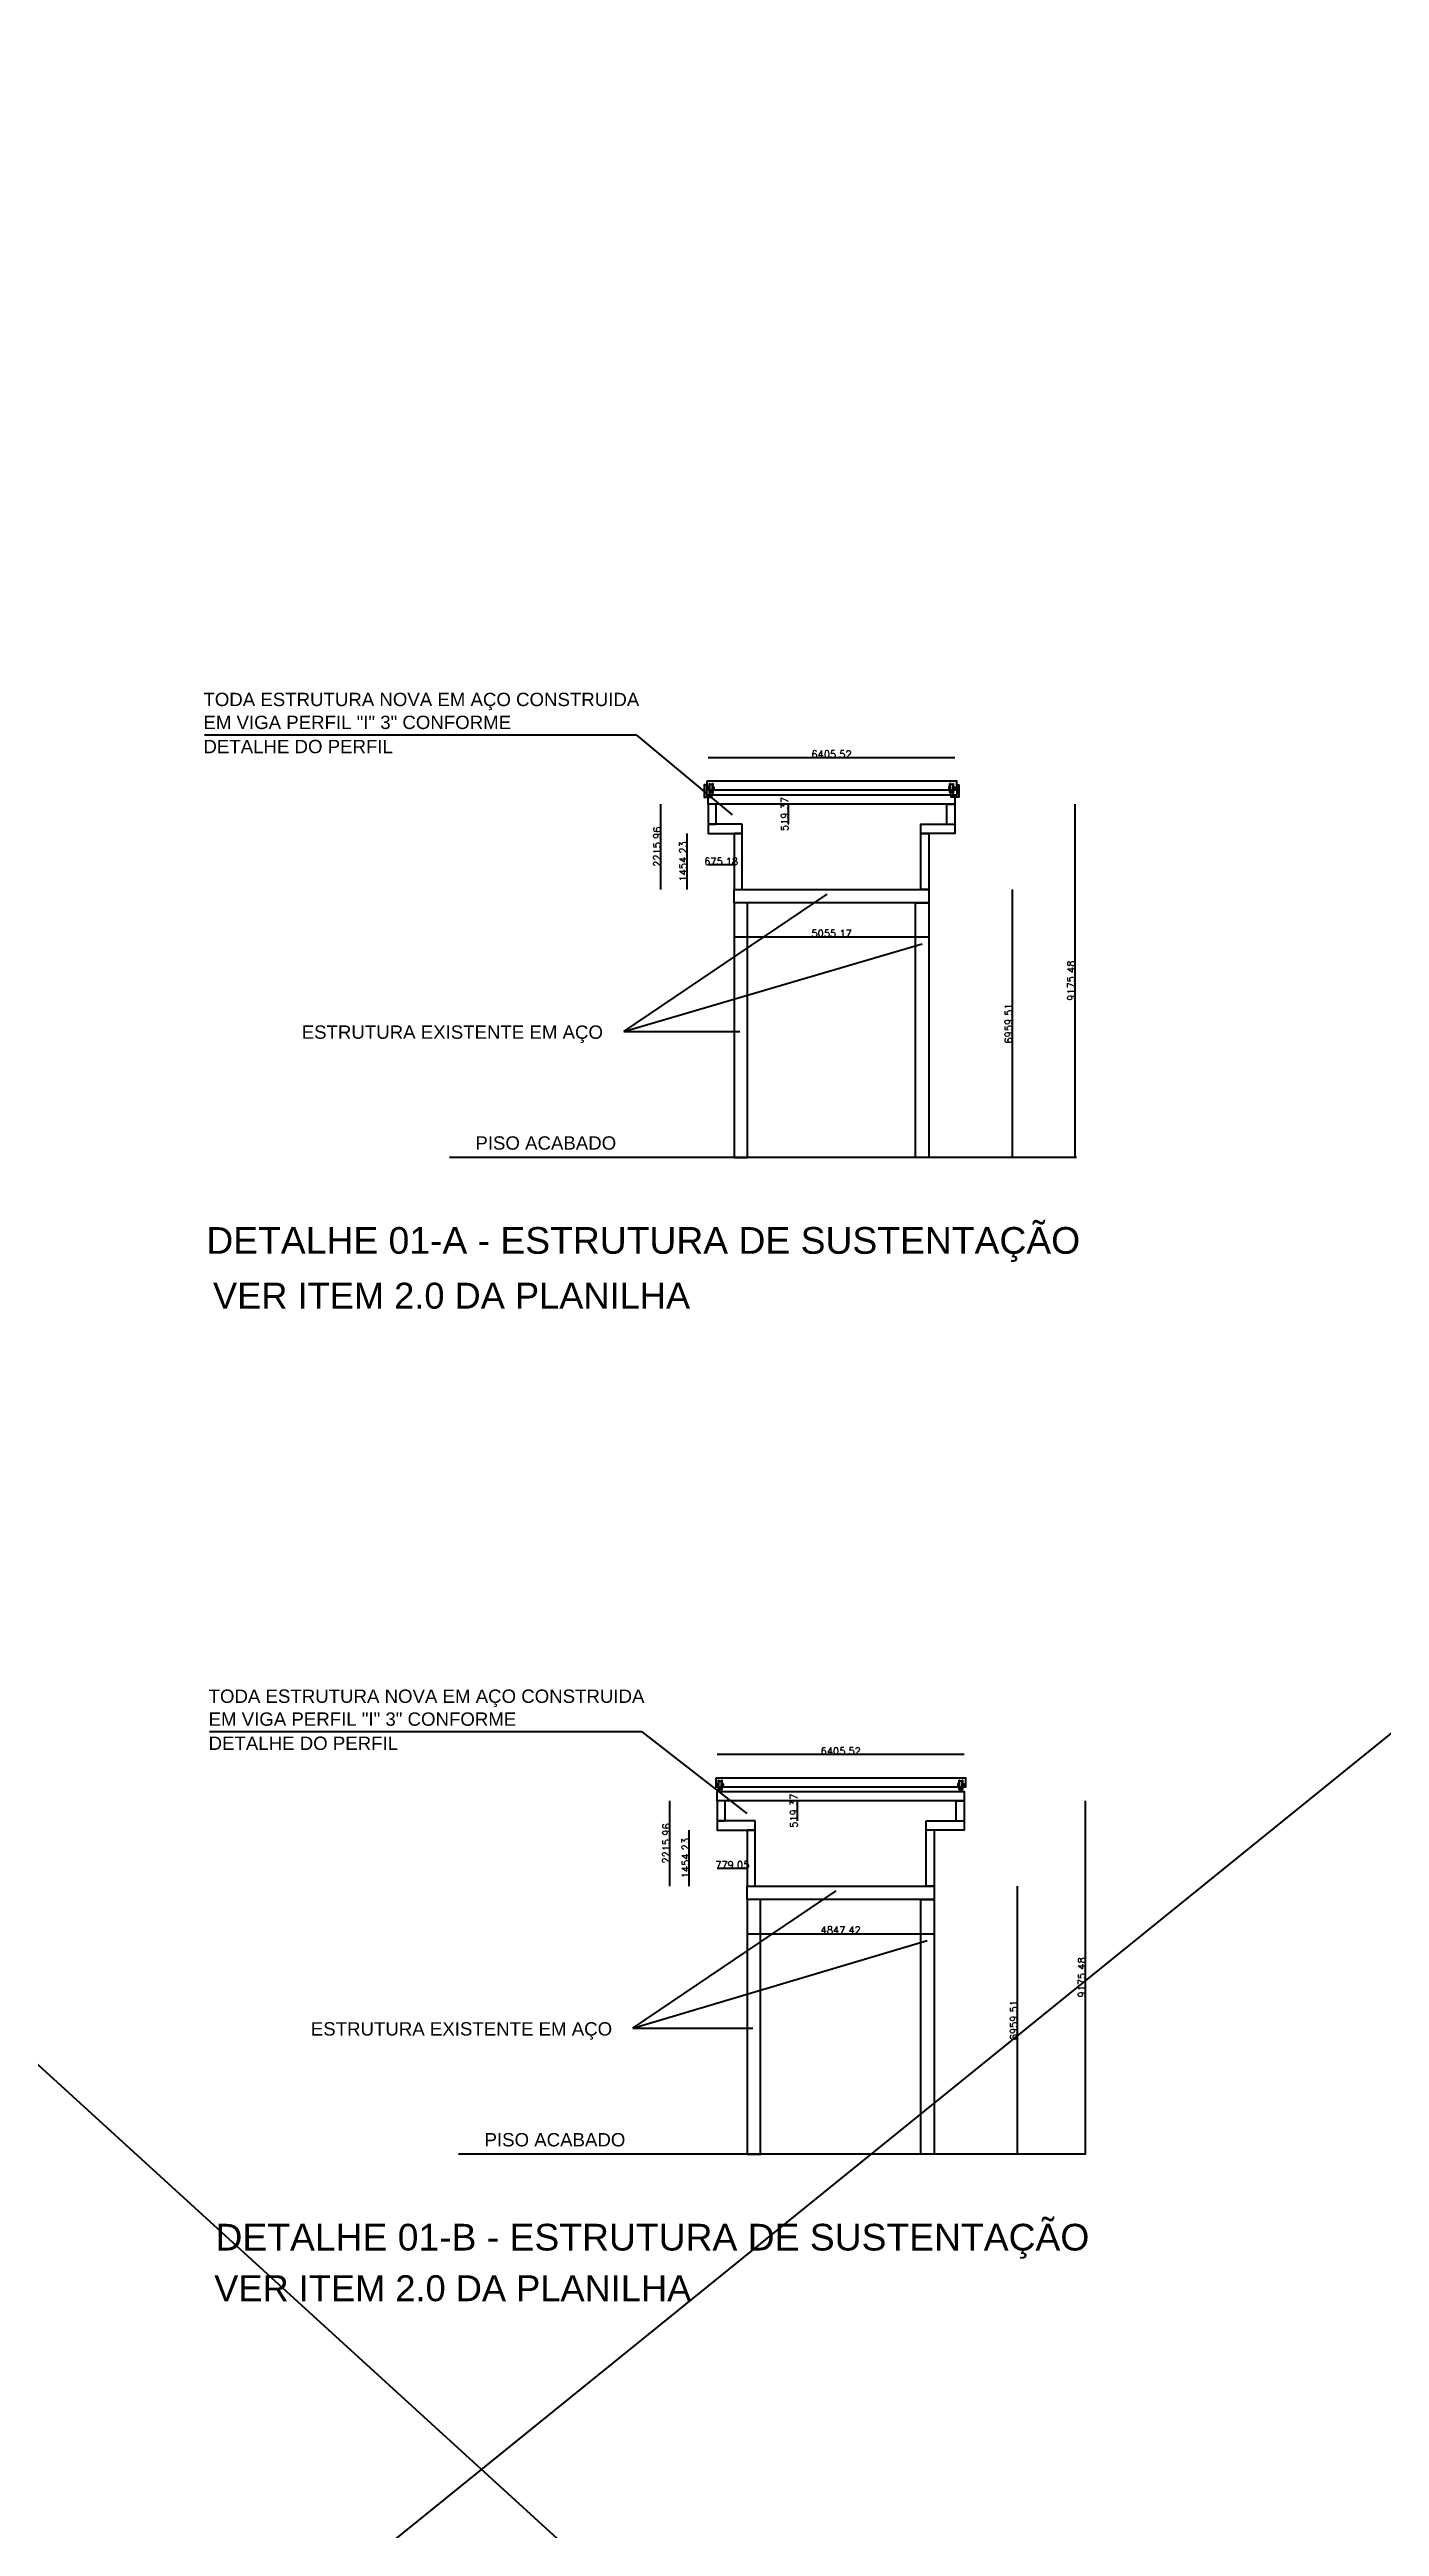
# Model space of a CAD drawing. Header units: millimetres. Extents: x -312439 to 477422, y -331570 to 212570.
# Drawn here: x 124780 to 159299, y -208872 to -144570 of the extents above; entities that cross this region are included whole.
import ezdxf

# ---------------------------------------------------------------- set-up
doc = ezdxf.new("R2010")
doc.units = ezdxf.units.MM
doc.linetypes.add('BORDER', pattern=[44.45, 12.7, -6.35, 12.7, -6.35, 0, -6.35])
doc.linetypes.add('CONTINU', pattern=[0])
doc.layers.add('0.1', color=8, linetype='Continuous', lineweight=13)
doc.layers.add('01', color=8, linetype='Continuous')
doc.styles.add('ROMANS', font='romans.shx', dxfattribs={"height": 187.5})
doc.styles.get("Standard").update_dxf_attribs({"font": 'arial.ttf'})
doc.dimstyles.new('Fares Eng - 50', dxfattribs={"dimscale": 2, "dimtxt": 0.085, "dimasz": 0.1, "dimexe": 0.05, "dimexo": 0.05, "dimgap": 0.04, "dimtad": 1, "dimzin": 4, "dimdsep": 46, "dimtxsty": 'ROMANS', "dimblk1": 'OBLIQUE', "dimblk2": 'OBLIQUE', "dimsah": 1, "dimcen": 0.05, "dimdle": 0.05, "dimclrd": 8, "dimclre": 8, "dimclrt": 8, "dimaunit": 1, "dimadec": 0, "dimazin": 0, "dimtfac": 1, "dimtix": 1, "dimtmove": 2, "dimatfit": 0, "dimldrblk": 'OPEN90', "dimfxl": 1, "dimtolj": 1, "dimtzin": 0, "dimarcsym": 0})

# ---------------------------------------------------------------- blocks, each defined once
blk = doc.blocks.new('_Open30')
at = {"color": 0, "linetype": 'ByBlock', "lineweight": -2}
for p, q in [((-1, 0), (0, 0)), ((0, 0), (-1, 0)), ((0, 0), (-1, 0))]:
    blk.add_line(p, q, dxfattribs=at)
blk = doc.blocks.new('*D459')
at = {"layer": '0.1', "color": 8, "linetype": 'CONTINU', "lineweight": -2, "transparency": 16777216}
for p, q in [((141874, -162961), (141874, -162958)), ((148279, -162959), (141874, -162959))]:
    blk.add_line(p, q, dxfattribs=at)
at = {"layer": '0.1', "color": 8, "linetype": 'BORDER', "lineweight": -2, "transparency": 16777216}
blk.add_line((148279, -162961), (148279, -162958), dxfattribs=at)
at = {"layer": 'Defpoints', "color": 0, "linetype": 'CONTINU', "transparency": 16777216}
for p in [(141874, -162959), (141874, -164157), (148279, -164157)]:
    blk.add_point(p, dxfattribs=at)
at = {"layer": '0.1', "color": 8, "linetype": 'CONTINU', "lineweight": -2, "transparency": 16777216, "xscale": 0.04, "yscale": 0.04, "zscale": 0.04, "rotation": 180}
blk.add_blockref('_Open30', (141874, -162959), dxfattribs=at)
at = {"layer": '0.1', "color": 8, "linetype": 'CONTINU', "lineweight": -2, "transparency": 16777216, "xscale": 0.04, "yscale": 0.04, "zscale": 0.04}
blk.add_blockref('_Open30', (148279, -162959), dxfattribs=at)
at = {"layer": '0.1', "color": 7, "linetype": 'CONTINU', "lineweight": -2, "transparency": 16777216, "insert": (145077, -162865), "char_height": 187.5, "attachment_point": 5, "style": 'ROMANS'}
blk.add_mtext('\\A1;6405.52', dxfattribs=at)
blk = doc.blocks.new('_Open90')
at = {"color": 0, "linetype": 'ByBlock', "lineweight": -2}
for p, q in [((0, 0), (-1, 0)), ((-0.5, 0.5), (0, 0)), ((0, 0), (-0.5, -0.5))]:
    blk.add_line(p, q, dxfattribs=at)
blk = doc.blocks.new('*D460')
at = {"layer": '0.1', "color": 8, "linetype": 'CONTINU', "lineweight": -2, "transparency": 16777216}
for p in [(140645, -164157), (140643, -166373)]:
    blk.add_line(p, (140643, -164157), dxfattribs=at)
at = {"layer": '0.1', "color": 8, "linetype": 'BORDER', "lineweight": -2, "transparency": 16777216}
blk.add_line((140645, -166373), (140643, -166373), dxfattribs=at)
at = {"layer": 'Defpoints', "color": 0, "linetype": 'CONTINU', "transparency": 16777216}
for p in [(140643, -164157), (141874, -164157), (142549, -166373)]:
    blk.add_point(p, dxfattribs=at)
at = {"layer": '0.1', "color": 8, "linetype": 'CONTINU', "lineweight": -2, "transparency": 16777216, "xscale": 0.04, "yscale": 0.04, "zscale": 0.04}
for p, rotation in [((140643, -164157), 90), ((140643, -166373), 270)]:
    blk.add_blockref('_Open30', p, dxfattribs=dict(at, rotation=rotation))
at = {"layer": '0.1', "color": 7, "linetype": 'CONTINU', "lineweight": -2, "transparency": 16777216, "insert": (140549, -165265), "char_height": 187.5, "attachment_point": 5, "rotation": 90, "style": 'ROMANS'}
blk.add_mtext('\\A1;2215.96', dxfattribs=at)
blk = doc.blocks.new('*D461')
at = {"layer": '0.1', "color": 8, "linetype": 'CONTINU', "lineweight": -2, "transparency": 16777216}
for p, q in [((143954, -164157), (143956, -164157)), ((143956, -164157), (143956, -164157)), ((143956, -164676), (143956, -164157)), ((143956, -164676), (143956, -164677))]:
    blk.add_line(p, q, dxfattribs=at)
at = {"layer": '0.1', "color": 8, "linetype": 'BORDER', "lineweight": -2, "transparency": 16777216}
blk.add_line((143954, -164676), (143956, -164676), dxfattribs=at)
at = {"layer": 'Defpoints', "color": 0, "linetype": 'CONTINU', "transparency": 16777216}
for p in [(143332, -164157), (143956, -164157), (142757, -164676)]:
    blk.add_point(p, dxfattribs=at)
at = {"layer": '0.1', "color": 8, "linetype": 'CONTINU', "lineweight": -2, "transparency": 16777216, "xscale": 0.04, "yscale": 0.04, "zscale": 0.04}
for p, rotation in [((143956, -164157), 270), ((143956, -164676), 90)]:
    blk.add_blockref('_Open30', p, dxfattribs=dict(at, rotation=rotation))
at = {"layer": '0.1', "color": 7, "linetype": 'CONTINU', "lineweight": -2, "transparency": 16777216, "insert": (143862, -164417), "char_height": 187.5, "attachment_point": 5, "rotation": 90, "style": 'ROMANS'}
blk.add_mtext('\\A1;519.37', dxfattribs=at)
blk = doc.blocks.new('*D494')
at = {"layer": '0.1', "color": 8, "linetype": 'BORDER', "lineweight": -2, "transparency": 16777216}
blk.add_line((142549, -167607), (142549, -167609), dxfattribs=at)
at = {"layer": '0.1', "color": 8, "linetype": 'CONTINU', "lineweight": -2, "transparency": 16777216}
for p in [(142549, -167609), (147604, -167607)]:
    blk.add_line(p, (147604, -167609), dxfattribs=at)
at = {"layer": 'Defpoints', "color": 0, "linetype": 'CONTINU', "transparency": 16777216}
for p in [(142549, -166373), (147604, -166373), (147604, -167609)]:
    blk.add_point(p, dxfattribs=at)
at = {"layer": '0.1', "color": 8, "linetype": 'CONTINU', "lineweight": -2, "transparency": 16777216, "xscale": 0.04, "yscale": 0.04, "zscale": 0.04, "rotation": 180}
blk.add_blockref('_Open30', (142549, -167609), dxfattribs=at)
at = {"layer": '0.1', "color": 8, "linetype": 'CONTINU', "lineweight": -2, "transparency": 16777216, "xscale": 0.04, "yscale": 0.04, "zscale": 0.04}
blk.add_blockref('_Open30', (147604, -167609), dxfattribs=at)
at = {"layer": '0.1', "color": 7, "linetype": 'CONTINU', "lineweight": -2, "transparency": 16777216, "insert": (145077, -167515), "char_height": 187.5, "attachment_point": 5, "style": 'ROMANS'}
blk.add_mtext('\\A1;5055.17', dxfattribs=at)
blk = doc.blocks.new('*D462')
at = {"layer": '0.1', "color": 8, "linetype": 'CONTINU', "lineweight": -2, "transparency": 16777216}
for p in [(142112, -188836), (148517, -188834)]:
    blk.add_line(p, (142112, -188834), dxfattribs=at)
at = {"layer": '0.1', "color": 8, "linetype": 'BORDER', "lineweight": -2, "transparency": 16777216}
blk.add_line((148517, -188836), (148517, -188834), dxfattribs=at)
at = {"layer": 'Defpoints', "color": 0, "linetype": 'CONTINU', "transparency": 16777216}
for p in [(142112, -188834), (142112, -190033), (148517, -190033)]:
    blk.add_point(p, dxfattribs=at)
at = {"layer": '0.1', "color": 8, "linetype": 'CONTINU', "lineweight": -2, "transparency": 16777216, "xscale": 0.04, "yscale": 0.04, "zscale": 0.04, "rotation": 180}
blk.add_blockref('_Open30', (142112, -188834), dxfattribs=at)
at = {"layer": '0.1', "color": 8, "linetype": 'CONTINU', "lineweight": -2, "transparency": 16777216, "xscale": 0.04, "yscale": 0.04, "zscale": 0.04}
blk.add_blockref('_Open30', (148517, -188834), dxfattribs=at)
at = {"layer": '0.1', "color": 7, "linetype": 'CONTINU', "lineweight": -2, "transparency": 16777216, "insert": (145315, -188740), "char_height": 187.5, "attachment_point": 5, "style": 'ROMANS'}
blk.add_mtext('\\A1;6405.52', dxfattribs=at)
blk = doc.blocks.new('*D463')
at = {"layer": '0.1', "color": 8, "linetype": 'CONTINU', "lineweight": -2, "transparency": 16777216}
for p in [(140883, -190033), (140881, -192249)]:
    blk.add_line(p, (140881, -190033), dxfattribs=at)
at = {"layer": '0.1', "color": 8, "linetype": 'BORDER', "lineweight": -2, "transparency": 16777216}
blk.add_line((140883, -192249), (140881, -192249), dxfattribs=at)
at = {"layer": 'Defpoints', "color": 0, "linetype": 'CONTINU', "transparency": 16777216}
for p in [(140881, -190033), (142112, -190033), (142891, -192249)]:
    blk.add_point(p, dxfattribs=at)
at = {"layer": '0.1', "color": 8, "linetype": 'CONTINU', "lineweight": -2, "transparency": 16777216, "xscale": 0.04, "yscale": 0.04, "zscale": 0.04}
for p, rotation in [((140881, -190033), 90), ((140881, -192249), 270)]:
    blk.add_blockref('_Open30', p, dxfattribs=dict(at, rotation=rotation))
at = {"layer": '0.1', "color": 7, "linetype": 'CONTINU', "lineweight": -2, "transparency": 16777216, "insert": (140787, -191141), "char_height": 187.5, "attachment_point": 5, "rotation": 90, "style": 'ROMANS'}
blk.add_mtext('\\A1;2215.96', dxfattribs=at)
blk = doc.blocks.new('*D464')
at = {"layer": '0.1', "color": 8, "linetype": 'CONTINU', "lineweight": -2, "transparency": 16777216}
for p, q in [((144192, -190033), (144194, -190033)), ((144194, -190033), (144194, -190033)), ((144194, -190552), (144194, -190033)), ((144194, -190552), (144194, -190552))]:
    blk.add_line(p, q, dxfattribs=at)
at = {"layer": '0.1', "color": 8, "linetype": 'BORDER', "lineweight": -2, "transparency": 16777216}
blk.add_line((144192, -190552), (144194, -190552), dxfattribs=at)
at = {"layer": 'Defpoints', "color": 0, "linetype": 'CONTINU', "transparency": 16777216}
for p in [(143570, -190033), (144194, -190033), (143099, -190552)]:
    blk.add_point(p, dxfattribs=at)
at = {"layer": '0.1', "color": 8, "linetype": 'CONTINU', "lineweight": -2, "transparency": 16777216, "xscale": 0.04, "yscale": 0.04, "zscale": 0.04}
for p, rotation in [((144194, -190033), 270), ((144194, -190552), 90)]:
    blk.add_blockref('_Open30', p, dxfattribs=dict(at, rotation=rotation))
at = {"layer": '0.1', "color": 7, "linetype": 'CONTINU', "lineweight": -2, "transparency": 16777216, "insert": (144100, -190292), "char_height": 187.5, "attachment_point": 5, "rotation": 90, "style": 'ROMANS'}
blk.add_mtext('\\A1;519.37', dxfattribs=at)
blk = doc.blocks.new('*D495')
at = {"layer": '0.1', "color": 8, "linetype": 'BORDER', "lineweight": -2, "transparency": 16777216}
blk.add_line((142891, -193482), (142891, -193484), dxfattribs=at)
at = {"layer": '0.1', "color": 8, "linetype": 'CONTINU', "lineweight": -2, "transparency": 16777216}
for p in [(142891, -193484), (147738, -193482)]:
    blk.add_line(p, (147738, -193484), dxfattribs=at)
at = {"layer": 'Defpoints', "color": 0, "linetype": 'CONTINU', "transparency": 16777216}
for p in [(142891, -192249), (147738, -192249), (147738, -193484)]:
    blk.add_point(p, dxfattribs=at)
at = {"layer": '0.1', "color": 8, "linetype": 'CONTINU', "lineweight": -2, "transparency": 16777216, "xscale": 0.04, "yscale": 0.04, "zscale": 0.04, "rotation": 180}
blk.add_blockref('_Open30', (142891, -193484), dxfattribs=at)
at = {"layer": '0.1', "color": 8, "linetype": 'CONTINU', "lineweight": -2, "transparency": 16777216, "xscale": 0.04, "yscale": 0.04, "zscale": 0.04}
blk.add_blockref('_Open30', (147738, -193484), dxfattribs=at)
at = {"layer": '0.1', "color": 7, "linetype": 'CONTINU', "lineweight": -2, "transparency": 16777216, "insert": (145315, -193391), "char_height": 187.5, "attachment_point": 5, "style": 'ROMANS'}
blk.add_mtext('\\A1;4847.42', dxfattribs=at)
blk = doc.blocks.new('*D501')
at = {"layer": '0.1', "color": 8, "linetype": 'CONTINU', "lineweight": -2, "transparency": 16777216}
for p, q in [((141874, -165737), (141874, -165739)), ((141874, -165739), (141874, -165739)), ((142549, -165739), (141874, -165739)), ((142549, -165739), (142549, -165739))]:
    blk.add_line(p, q, dxfattribs=at)
at = {"layer": '0.1', "color": 8, "linetype": 'BORDER', "lineweight": -2, "transparency": 16777216}
blk.add_line((142549, -165737), (142549, -165739), dxfattribs=at)
at = {"layer": 'Defpoints', "color": 0, "linetype": 'CONTINU', "transparency": 16777216}
for p in [(141874, -164919), (142549, -164919), (141874, -165739)]:
    blk.add_point(p, dxfattribs=at)
at = {"layer": '0.1', "color": 8, "linetype": 'CONTINU', "lineweight": -2, "transparency": 16777216, "xscale": 0.04, "yscale": 0.04, "zscale": 0.04}
blk.add_blockref('_Open30', (141874, -165739), dxfattribs=at)
at = {"layer": '0.1', "color": 8, "linetype": 'CONTINU', "lineweight": -2, "transparency": 16777216, "xscale": 0.04, "yscale": 0.04, "zscale": 0.04, "rotation": 180}
blk.add_blockref('_Open30', (142549, -165739), dxfattribs=at)
at = {"layer": '0.1', "color": 7, "linetype": 'CONTINU', "lineweight": -2, "transparency": 16777216, "insert": (142212, -165645), "char_height": 187.5, "attachment_point": 5, "style": 'ROMANS'}
blk.add_mtext('\\A1;675.18', dxfattribs=at)
blk = doc.blocks.new('*D502')
at = {"layer": '0.1', "color": 8, "linetype": 'CONTINU', "lineweight": -2, "transparency": 16777216}
for p, q in [((142112, -191788), (142112, -191790)), ((142112, -191790), (142112, -191790)), ((142891, -191790), (142112, -191790)), ((142891, -191790), (142891, -191790))]:
    blk.add_line(p, q, dxfattribs=at)
at = {"layer": '0.1', "color": 8, "linetype": 'BORDER', "lineweight": -2, "transparency": 16777216}
blk.add_line((142891, -191788), (142891, -191790), dxfattribs=at)
at = {"layer": 'Defpoints', "color": 0, "linetype": 'CONTINU', "transparency": 16777216}
for p in [(142112, -190794), (142891, -191023), (142112, -191790)]:
    blk.add_point(p, dxfattribs=at)
at = {"layer": '0.1', "color": 8, "linetype": 'CONTINU', "lineweight": -2, "transparency": 16777216, "xscale": 0.04, "yscale": 0.04, "zscale": 0.04}
blk.add_blockref('_Open30', (142112, -191790), dxfattribs=at)
at = {"layer": '0.1', "color": 8, "linetype": 'CONTINU', "lineweight": -2, "transparency": 16777216, "xscale": 0.04, "yscale": 0.04, "zscale": 0.04, "rotation": 180}
blk.add_blockref('_Open30', (142891, -191790), dxfattribs=at)
at = {"layer": '0.1', "color": 7, "linetype": 'CONTINU', "lineweight": -2, "transparency": 16777216, "insert": (142501, -191696), "char_height": 187.5, "attachment_point": 5, "style": 'ROMANS'}
blk.add_mtext('\\A1;779.05', dxfattribs=at)
blk = doc.blocks.new('*D504')
at = {"layer": '0.1', "color": 8, "linetype": 'BORDER', "lineweight": -2, "transparency": 16777216}
blk.add_line((149762, -166373), (149764, -166373), dxfattribs=at)
at = {"layer": '0.1', "color": 8, "linetype": 'CONTINU', "lineweight": -2, "transparency": 16777216}
for p, q in [((149764, -166373), (149764, -173332)), ((149762, -173333), (149764, -173333))]:
    blk.add_line(p, q, dxfattribs=at)
at = {"layer": 'Defpoints', "color": 0, "linetype": 'CONTINU', "transparency": 16777216}
for p in [(147604, -166373), (147604, -173333), (149764, -173333)]:
    blk.add_point(p, dxfattribs=at)
at = {"layer": '0.1', "color": 8, "linetype": 'CONTINU', "lineweight": -2, "transparency": 16777216, "xscale": 0.04, "yscale": 0.04, "zscale": 0.04}
for p, rotation in [((149764, -166373), 90), ((149764, -173333), 270)]:
    blk.add_blockref('_Open30', p, dxfattribs=dict(at, rotation=rotation))
at = {"layer": '0.1', "color": 7, "linetype": 'CONTINU', "lineweight": -2, "transparency": 16777216, "insert": (149671, -169853), "char_height": 187.5, "attachment_point": 5, "rotation": 90, "style": 'ROMANS'}
blk.add_mtext('\\A1;6959.51', dxfattribs=at)
blk = doc.blocks.new('*D505')
at = {"layer": '0.1', "color": 8, "linetype": 'BORDER', "lineweight": -2, "transparency": 16777216}
blk.add_line((141322, -164919), (141320, -164919), dxfattribs=at)
at = {"layer": '0.1', "color": 8, "linetype": 'CONTINU', "lineweight": -2, "transparency": 16777216}
for p in [(141320, -164919), (141322, -166373)]:
    blk.add_line(p, (141320, -166373), dxfattribs=at)
at = {"layer": 'Defpoints', "color": 0, "linetype": 'CONTINU', "transparency": 16777216}
for p in [(141874, -164919), (141320, -166373), (142757, -166373)]:
    blk.add_point(p, dxfattribs=at)
at = {"layer": '0.1', "color": 8, "linetype": 'CONTINU', "lineweight": -2, "transparency": 16777216, "xscale": 0.04, "yscale": 0.04, "zscale": 0.04}
for p, rotation in [((141320, -164919), 90), ((141320, -166373), 270)]:
    blk.add_blockref('_Open30', p, dxfattribs=dict(at, rotation=rotation))
at = {"layer": '0.1', "color": 7, "linetype": 'CONTINU', "lineweight": -2, "transparency": 16777216, "insert": (141226, -165646), "char_height": 187.5, "attachment_point": 5, "rotation": 90, "style": 'ROMANS'}
blk.add_mtext('\\A1;1454.23', dxfattribs=at)
blk = doc.blocks.new('*D473')
at = {"layer": '0.1', "color": 8, "linetype": 'CONTINU', "lineweight": -2, "transparency": 16777216}
for p, q in [((141384, -190794), (141382, -190794)), ((141382, -192249), (141382, -190795))]:
    blk.add_line(p, q, dxfattribs=at)
at = {"layer": '0.1', "color": 8, "linetype": 'BORDER', "lineweight": -2, "transparency": 16777216}
blk.add_line((141384, -192249), (141382, -192249), dxfattribs=at)
at = {"layer": 'Defpoints', "color": 0, "linetype": 'CONTINU', "transparency": 16777216}
for p in [(141382, -190794), (142112, -190794), (142891, -192249)]:
    blk.add_point(p, dxfattribs=at)
at = {"layer": '0.1', "color": 8, "linetype": 'CONTINU', "lineweight": -2, "transparency": 16777216, "xscale": 0.04, "yscale": 0.04, "zscale": 0.04}
for p, rotation in [((141382, -190794), 90), ((141382, -192249), 270)]:
    blk.add_blockref('_Open30', p, dxfattribs=dict(at, rotation=rotation))
at = {"layer": '0.1', "color": 7, "linetype": 'CONTINU', "lineweight": -2, "transparency": 16777216, "insert": (141289, -191522), "char_height": 187.5, "attachment_point": 5, "rotation": 90, "style": 'ROMANS'}
blk.add_mtext('\\A1;1454.23', dxfattribs=at)
blk = doc.blocks.new('A$C87a75f9f')
at = {"layer": '01', "color": 2, "lineweight": -2}
for p, q in [((0.012, 0.069), (0.009, 0.069)), ((0.009, 0), (0.009, 0.069)), ((0.012, 0), (0.009, 0)), ((0.012, 0), (0.012, 0.069)), ((0.032, 0), (0.032, 0.069)), ((0.032, 0.069), (0.036, 0.069)), ((0.032, 0), (0.036, 0)), ((0.036, 0), (0.036, 0.069))]:
    blk.add_line(p, q, dxfattribs=at)
for points in [[(0.009, 0.042), (0, 0.042), (0, 0.029), (0.009, 0.029)], [(0.036, 0.042), (0.043, 0.042), (0.043, 0.029), (0.036, 0.029)]]:
    blk.add_lwpolyline(points, close=True, dxfattribs=at)
for centre, start_param, end_param in [((0.022, 0.069), 3.141593, 6.283185), ((0.022, 0), 0, 3.141593)]:
    blk.add_ellipse(centre, major_axis=(0.01, 0), ratio=0.594996, start_param=start_param, end_param=end_param, dxfattribs=at)
blk = doc.blocks.new('A$C39a30354')
at = {"layer": '01', "color": 3, "lineweight": -2}
for points in [[(0.041, 0.092), (0.058, 0.092), (0.058, 0), (0, 0), (0, 0.015)], [(0.041, 0.092), (0.041, 0.015), (0, 0.015)]]:
    blk.add_lwpolyline(points, dxfattribs=at)
blk = doc.blocks.new('*D499')
at = {"layer": '0.1', "color": 8, "linetype": 'BORDER', "lineweight": -2, "transparency": 16777216}
blk.add_line((151388, -164157), (151390, -164157), dxfattribs=at)
at = {"layer": '0.1', "color": 8, "linetype": 'CONTINU', "lineweight": -2, "transparency": 16777216}
for p, q in [((151390, -164157), (151390, -173332)), ((151388, -173333), (151390, -173333))]:
    blk.add_line(p, q, dxfattribs=at)
at = {"layer": 'Defpoints', "color": 0, "linetype": 'CONTINU', "transparency": 16777216}
for p in [(148279, -164157), (150732, -173333), (151390, -173333)]:
    blk.add_point(p, dxfattribs=at)
at = {"layer": '0.1', "color": 8, "linetype": 'CONTINU', "lineweight": -2, "transparency": 16777216, "xscale": 0.04, "yscale": 0.04, "zscale": 0.04}
for p, rotation in [((151390, -164157), 90), ((151390, -173333), 270)]:
    blk.add_blockref('_Open30', p, dxfattribs=dict(at, rotation=rotation))
at = {"layer": '0.1', "color": 7, "linetype": 'CONTINU', "lineweight": -2, "transparency": 16777216, "insert": (151296, -168745), "char_height": 187.5, "attachment_point": 5, "rotation": 90, "style": 'ROMANS'}
blk.add_mtext('\\A1;9175.48', dxfattribs=at)
blk = doc.blocks.new('*D468')
at = {"layer": '0.1', "color": 8, "linetype": 'BORDER', "lineweight": -2, "transparency": 16777216}
blk.add_line((151661, -190033), (151663, -190033), dxfattribs=at)
at = {"layer": '0.1', "color": 8, "linetype": 'CONTINU', "lineweight": -2, "transparency": 16777216}
for p in [(151663, -190033), (151661, -199208)]:
    blk.add_line(p, (151663, -199208), dxfattribs=at)
at = {"layer": 'Defpoints', "color": 0, "linetype": 'CONTINU', "transparency": 16777216}
for p in [(148552, -190033), (151005, -199208), (151663, -199208)]:
    blk.add_point(p, dxfattribs=at)
at = {"layer": '0.1', "color": 8, "linetype": 'CONTINU', "lineweight": -2, "transparency": 16777216, "xscale": 0.04, "yscale": 0.04, "zscale": 0.04}
for p, rotation in [((151663, -190033), 90), ((151663, -199208), 270)]:
    blk.add_blockref('_Open30', p, dxfattribs=dict(at, rotation=rotation))
at = {"layer": '0.1', "color": 7, "linetype": 'CONTINU', "lineweight": -2, "transparency": 16777216, "insert": (151569, -194620), "char_height": 187.5, "attachment_point": 5, "rotation": 90, "style": 'ROMANS'}
blk.add_mtext('\\A1;9175.48', dxfattribs=at)
blk = doc.blocks.new('*D470')
at = {"layer": '0.1', "color": 8, "linetype": 'BORDER', "lineweight": -2, "transparency": 16777216}
blk.add_line((149896, -192249), (149898, -192249), dxfattribs=at)
at = {"layer": '0.1', "color": 8, "linetype": 'CONTINU', "lineweight": -2, "transparency": 16777216}
for p in [(149898, -192249), (149896, -199208)]:
    blk.add_line(p, (149898, -199208), dxfattribs=at)
at = {"layer": 'Defpoints', "color": 0, "linetype": 'CONTINU', "transparency": 16777216}
for p in [(147738, -192249), (147738, -199208), (149898, -199208)]:
    blk.add_point(p, dxfattribs=at)
at = {"layer": '0.1', "color": 8, "linetype": 'CONTINU', "lineweight": -2, "transparency": 16777216, "xscale": 0.04, "yscale": 0.04, "zscale": 0.04}
for p, rotation in [((149898, -192249), 90), ((149898, -199208), 270)]:
    blk.add_blockref('_Open30', p, dxfattribs=dict(at, rotation=rotation))
at = {"layer": '0.1', "color": 7, "linetype": 'CONTINU', "lineweight": -2, "transparency": 16777216, "insert": (149805, -195728), "char_height": 187.5, "attachment_point": 5, "rotation": 90, "style": 'ROMANS'}
blk.add_mtext('\\A1;6959.51', dxfattribs=at)

msp = doc.modelspace()

# ---------------------------------------------------------------- linework, layer by layer
at = {"color": 7}
for p, q in [((66537.481, -263593.793), (213619.981, -144570.434)), ((70352.299, -147535.428), (196241.357, -262323.081))]:
    msp.add_line(p, q, dxfattribs=at)
at = {"layer": '0.1', "color": 8, "linetype": 'CONTINU', "lineweight": -2}
for p, q in [((128799.451, -162356.784), (140010.455, -162356.784)), ((140010.455, -162356.784), (142494.467, -164435.165)), ((139683.113, -170060.568), (144959.623, -166497.629)), ((139683.113, -170060.568), (147428.385, -167787.589)), ((139683.113, -170060.568), (142695.212, -170060.568)), ((128933.483, -188232.482), (140144.486, -188232.482)), ((140144.486, -188232.482), (142881.407, -190363.561)), ((139921.018, -195936.266), (145197.528, -192373.327)), ((139921.018, -195936.266), (147562.416, -193663.287)), ((139921.018, -195936.266), (143036.99, -195936.266))]:
    msp.add_line(p, q, dxfattribs=at)
at = {"layer": '0.1', "color": 7, "linetype": 'CONTINU', "lineweight": -2}
for p, q in [((151435.654, -173332.534), (135157.645, -173332.534)), ((151673.559, -199208.232), (135395.55, -199208.232))]:
    msp.add_line(p, q, dxfattribs=at)
at = {"layer": '01', "color": 2, "lineweight": -2}
for points in [[(141847.93, -163559.135), (148320.156, -163559.135), (148320.156, -163801.506), (141847.93, -163801.506)], [(142085.835, -189434.832), (148558.061, -189434.832), (148558.061, -189677.204), (142085.835, -189677.204)]]:
    msp.add_lwpolyline(points, close=True, dxfattribs=at)
at = {"layer": '01', "color": 4, "lineweight": -2}
for points in [[(141873.929, -163914.688), (148279.449, -163914.688), (148279.449, -164157.059), (141873.929, -164157.059)], [(142111.834, -189790.386), (148517.354, -189790.386), (148517.354, -190032.757), (142111.834, -190032.757)]]:
    msp.add_lwpolyline(points, close=True, dxfattribs=at)
at = {"layer": '01', "color": 3, "lineweight": -2}
for points in [[(142081.675, -164157.059), (141873.929, -164157.059), (141873.929, -164676.425), (142081.675, -164676.425)], [(142756.852, -164676.425), (141873.929, -164676.425), (141873.929, -164918.796), (142756.852, -164918.796)], [(142756.852, -164918.796), (142549.105, -164918.796), (142549.105, -166373.022), (142756.852, -166373.022)], [(147396.526, -164918.796), (147604.272, -164918.796), (147604.272, -166373.022), (147396.526, -166373.022)], [(142319.58, -190032.757), (142111.834, -190032.757), (142111.834, -190552.123), (142319.58, -190552.123)], [(143098.63, -190552.123), (142111.834, -190552.123), (142111.834, -190794.494), (143098.63, -190794.494)], [(143098.63, -190794.494), (142890.883, -190794.494), (142890.883, -192248.72), (143098.63, -192248.72)]]:
    msp.add_lwpolyline(points, close=True, dxfattribs=at)
for points in [[(148279.449, -164157.059), (148279.449, -164918.796), (147396.526, -164918.796), (147396.526, -164676.425), (148279.449, -164676.425)], [(148071.702, -164676.425), (148071.702, -164157.059), (148279.449, -164157.059)], [(148517.354, -190032.757), (148517.354, -190794.494), (147530.557, -190794.494)], [(148309.607, -190552.123), (148309.607, -190032.757), (148517.354, -190032.757)], [(147738.304, -190794.494), (147738.304, -192248.72), (147530.557, -192248.72), (147530.557, -190552.123)], [(147530.557, -190552.123), (148517.354, -190552.123)]]:
    msp.add_lwpolyline(points, dxfattribs=at)
at = {"layer": '01', "color": 1, "lineweight": -2}
for points in [[(142549.105, -166373.022), (147604.272, -166373.022), (147604.272, -166719.267), (142549.105, -166719.267)], [(142895.349, -166719.267), (142549.105, -166719.267), (142549.105, -173332.534), (142895.349, -173332.534)], [(147258.028, -166719.267), (147604.272, -166719.267), (147604.272, -173332.534), (147258.028, -173332.534)], [(142890.883, -192248.72), (147738.304, -192248.72), (147738.304, -192594.965), (142890.883, -192594.965)], [(143237.128, -192594.965), (142890.883, -192594.965), (142890.883, -199208.232), (143237.128, -199208.232)], [(147392.06, -192594.965), (147738.304, -192594.965), (147738.304, -199208.232), (147392.06, -199208.232)]]:
    msp.add_lwpolyline(points, close=True, dxfattribs=at)
at = {"layer": '01', "color": 2, "lineweight": -2}
for centre in [(141954.274, -163881.794), (148199.104, -163881.794), (142192.178, -189757.492), (148437.009, -189757.492)]:
    msp.add_circle(centre, 32.893, dxfattribs=at)

# ---------------------------------------------------------------- block references
at = {"layer": '01', "color": 3, "lineweight": -2, "yscale": 3462.443417619434, "zscale": 3462.443417619434}
for name, p, xscale in [('A$C39a30354', (141969.656, -163977.742), -3462.443417619434), ('A$C87a75f9f', (141876.611, -163862.981), 3462.443417619434), ('A$C87a75f9f', (148120.566, -163860.553), 3462.443417619434), ('A$C39a30354', (148183.721, -163977.742), 3462.443417619434), ('A$C87a75f9f', (142114.516, -189738.679), 3462.443417619434), ('A$C87a75f9f', (148358.471, -189736.251), 3462.443417619434)]:
    msp.add_blockref(name, p, dxfattribs=dict(at, xscale=xscale))

# ---------------------------------------------------------------- texts
at = {"layer": '0.1', "color": 7, "text_generation_flag": 6}
for s, p in [('TODA ESTRUTURA NOVA EM AÇO CONSTRUIDA ', (128774.137, -161615.488)), ('EM VIGA PERFIL "I" 3" CONFORME', (128774.137, -162210.33)), ('DETALHE DO PERFIL', (128774.137, -162837.828)), ('ESTRUTURA EXISTENTE EM AÇO', (131324.414, -170251.911)), ('PISO ACABADO', (135832.55, -173130.05)), ('TODA ESTRUTURA NOVA EM AÇO CONSTRUIDA ', (128908.169, -187491.186)), ('EM VIGA PERFIL "I" 3" CONFORME', (128908.169, -188086.028)), ('DETALHE DO PERFIL', (128908.169, -188713.526)), ('ESTRUTURA EXISTENTE EM AÇO', (131562.319, -196127.609)), ('PISO ACABADO', (136070.455, -199005.748))]:
    msp.add_text(s, height=346.24434, rotation=180, dxfattribs=at).set_placement(p)
at = {"layer": '0.1', "color": 7}
for s, height, p in [('DETALHE 01-A - ESTRUTURA DE SUSTENTAÇÃO', 692.48868, (128849.501, -175832.51)), ('VER ITEM 2.0 DA PLANILHA', 673.099, (129022.986, -177256.879)), ('DETALHE 01-B - ESTRUTURA DE SUSTENTAÇÃO', 692.48868, (129087.406, -201708.208)), ('VER ITEM 2.0 DA PLANILHA', 673.099, (129054.036, -203023.769))]:
    msp.add_text(s, height=height, dxfattribs=at).set_placement(p)

# ---------------------------------------------------------------- dimensions: what is measured, and where the dimension line sits
at = {"layer": '0.1', "color": 7, "linetype": 'CONTINU', "lineweight": -2}
for base, p1, p2, picture, middle in [((141873.929, -162958.531), (148279.449, -164157.059), (141873.929, -164157.059), '*D459', (145076.689, -162864.741)), ((141873.929, -165739.198), (142549.105, -164918.796), (141873.929, -164918.796), '*D501', (142211.517, -165645.408)), ((147604.272, -167608.609), (142549.105, -166373.022), (147604.272, -166373.022), '*D494', (145076.689, -167514.819)), ((142111.834, -188834.229), (148517.354, -190032.757), (142111.834, -190032.757), '*D462', (145314.594, -188740.439)), ((142111.834, -191789.543), (142890.883, -191023.445), (142111.834, -190794.494), '*D502', (142501.358, -191695.753)), ((147738.304, -193484.306), (142890.883, -192248.72), (147738.304, -192248.72), '*D495', (145314.594, -193390.516))]:
    dim = msp.add_linear_dim(base=base, p1=p1, p2=p2, dimstyle='Fares Eng - 50', override={"dimtxt": 0.03, "dimasz": 0.02, "dimexe": 0.02, "dimexo": 0.05, "dimgap": 0.02, "dimblk1": 'Open30', "dimblk2": 'Open30', "dimdle": 0.02, "dimse2": 0, "dimclrt": 7, "dimfxl": 1, "dimfxlon": 1}, dxfattribs=at)
    dim.commit()
    dim.dimension.update_dxf_attribs({"geometry": picture, "text_midpoint": middle})
for base, p1, p2, override, picture, middle in [((140642.999, -164157.059), (142549.105, -166373.022), (141873.929, -164157.059), {"dimtxt": 0.03, "dimasz": 0.02, "dimexe": 0.02, "dimexo": 0.05, "dimgap": 0.02, "dimblk1": 'Open30', "dimblk2": 'Open30', "dimdle": 0.02, "dimse2": 0, "dimclrt": 7, "dimfxl": 1, "dimfxlon": 1}, '*D460', (140549.209, -165265.041)), ((143955.963, -164157.059), (142756.852, -164676.425), (143332.342, -164157.059), {"dimtxt": 0.03, "dimasz": 0.02, "dimexe": 0.02, "dimexo": 0.05, "dimgap": 0.02, "dimblk1": 'Open30', "dimblk2": 'Open30', "dimdle": 0.02, "dimse2": 0, "dimclrt": 7, "dimfxl": 1, "dimfxlon": 1}, '*D461', (143862.173, -164416.742)), ((151389.9253, -173332.5337), (148279.4489, -164157.0586), (150731.5144, -173332.5337), {"dimtxt": 0.03, "dimasz": 0.02, "dimexe": 0.02, "dimgap": 0.02, "dimblk1": 'Open30', "dimblk2": 'Open30', "dimdle": 0.02, "dimclrt": 7, "dimfxlon": 1}, '*D499', (151296.1353, -168744.7962)), ((141319.69, -166373.022), (141873.929, -164918.796), (142756.852, -166373.022), {"dimtxt": 0.03, "dimasz": 0.02, "dimexe": 0.02, "dimgap": 0.02, "dimblk1": 'Open30', "dimblk2": 'Open30', "dimdle": 0.02, "dimclrt": 7, "dimfxlon": 1}, '*D505', (141225.9, -165645.909)), ((149764.34, -173332.534), (147604.272, -166373.022), (147604.272, -173332.534), {"dimtxt": 0.03, "dimasz": 0.02, "dimexe": 0.02, "dimgap": 0.02, "dimblk1": 'Open30', "dimblk2": 'Open30', "dimdle": 0.02, "dimclrt": 7, "dimfxlon": 1}, '*D504', (149670.55, -169852.778)), ((140880.904, -190032.757), (142890.883, -192248.72), (142111.834, -190032.757), {"dimtxt": 0.03, "dimasz": 0.02, "dimexe": 0.02, "dimexo": 0.05, "dimgap": 0.02, "dimblk1": 'Open30', "dimblk2": 'Open30', "dimdle": 0.02, "dimse2": 0, "dimclrt": 7, "dimfxl": 1, "dimfxlon": 1}, '*D463', (140787.114, -191140.738)), ((144193.868, -190032.757), (143098.63, -190552.123), (143570.247, -190032.757), {"dimtxt": 0.03, "dimasz": 0.02, "dimexe": 0.02, "dimexo": 0.05, "dimgap": 0.02, "dimblk1": 'Open30', "dimblk2": 'Open30', "dimdle": 0.02, "dimse2": 0, "dimclrt": 7, "dimfxl": 1, "dimfxlon": 1}, '*D464', (144100.078, -190292.44)), ((151662.91545, -199208.23165), (148552.4391, -190032.75659), (151004.50456, -199208.23165), {"dimtxt": 0.03, "dimasz": 0.02, "dimexe": 0.02, "dimgap": 0.02, "dimblk1": 'Open30', "dimblk2": 'Open30', "dimdle": 0.02, "dimclrt": 7, "dimfxlon": 1}, '*D468', (151569.12545, -194620.49412)), ((141382.331, -190794.494), (142890.883, -192248.72), (142111.834, -190794.494), {"dimtxt": 0.03, "dimasz": 0.02, "dimexe": 0.02, "dimgap": 0.02, "dimblk1": 'Open30', "dimblk2": 'Open30', "dimdle": 0.02, "dimclrt": 7, "dimfxlon": 1}, '*D473', (141288.541, -191521.607)), ((149898.372, -199208.232), (147738.304, -192248.72), (147738.304, -199208.232), {"dimtxt": 0.03, "dimasz": 0.02, "dimexe": 0.02, "dimgap": 0.02, "dimblk1": 'Open30', "dimblk2": 'Open30', "dimdle": 0.02, "dimclrt": 7, "dimfxlon": 1}, '*D470', (149804.582, -195728.476))]:
    dim = msp.add_linear_dim(base=base, p1=p1, p2=p2, angle=90, dimstyle='Fares Eng - 50', override=override, dxfattribs=at)
    dim.commit()
    dim.dimension.update_dxf_attribs({"geometry": picture, "text_midpoint": middle})

doc.saveas('drawing.dxf')
